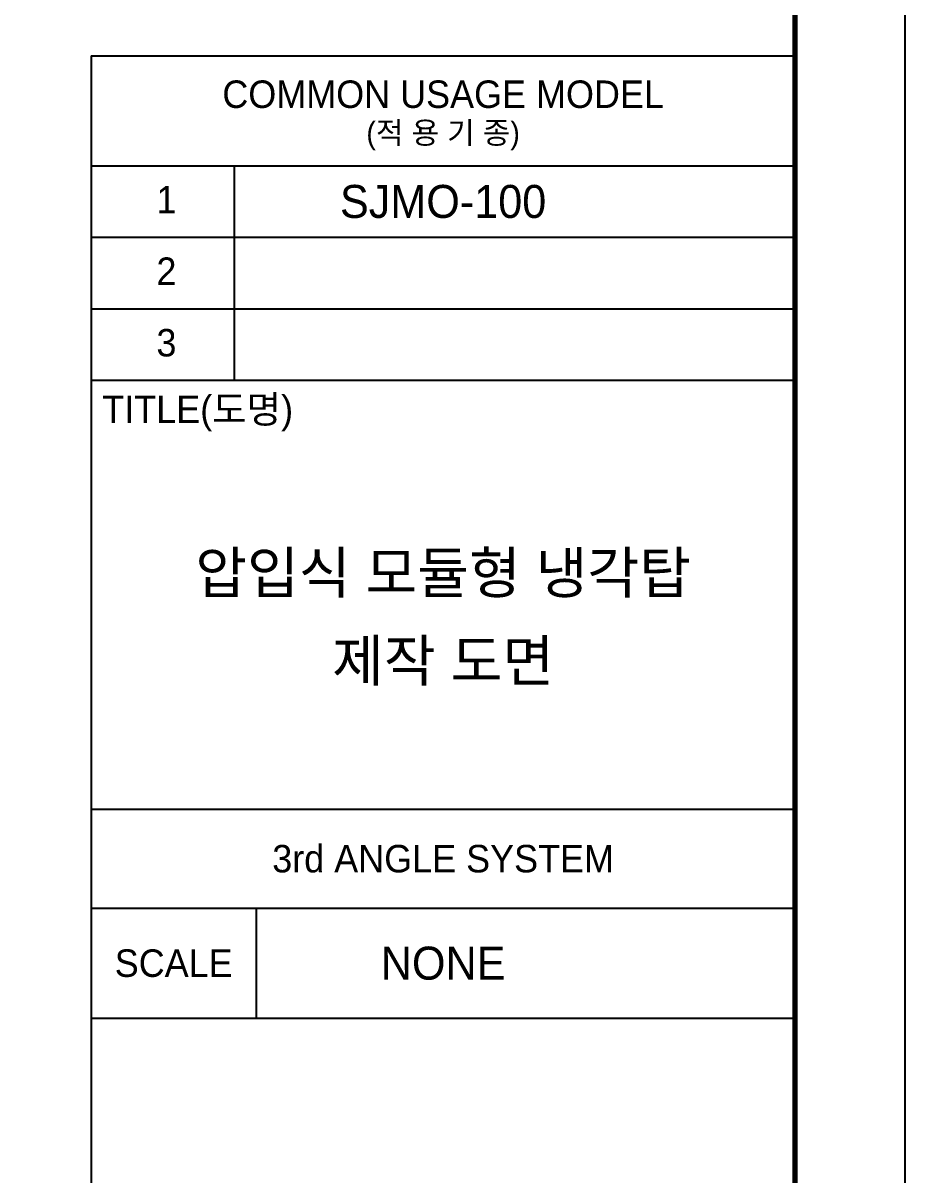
# Model space of a CAD drawing. Header units: millimetres. Extents: x -17070 to 46266, y -291348 to 34996.
# Drawn here: x 40650 to 46266, y 20134 to 27467 of the extents above; entities that cross this region are included whole.
import ezdxf
from ezdxf.enums import TextEntityAlignment as Align

# ---------------------------------------------------------------- set-up
doc = ezdxf.new("R2010")
doc.units = ezdxf.units.MM
doc.layers.add('냉각탑_form', color=1, linetype='Continuous')
doc.layers.add('냉각탑_text', color=3, linetype='Continuous')
doc.styles.add('돋움', font='Dotum.ttf')

msp = doc.modelspace()

# ---------------------------------------------------------------- linework, layer by layer
at = {"layer": 'Defpoints'}
msp.add_lwpolyline([(16858.5, 34996.1), (46265.7, 34996.1), (46265.7, 14201), (16858.5, 14201)], close=True, dxfattribs=at)
at = {"layer": '냉각탑_form'}
for p, q in [((41084.5, 27259.2), (41084.5, 14901.2)), ((41084.5, 27259.2), (45565.6, 27259.2)), ((41084.5, 26559), (45565.6, 26559)), ((41994.7, 26559), (41994.7, 25193.7)), ((41084.5, 26103.9), (45565.6, 26103.9)), ((41084.5, 25648.8), (45565.6, 25648.8)), ((41084.5, 25193.7), (45565.6, 25193.7)), ((41084.5, 22463), (45565.6, 22463)), ((41084.5, 21832.9), (45565.6, 21832.9)), ((42134.7, 21832.9), (42134.7, 21132.7)), ((41084.5, 21132.7), (45565.6, 21132.7))]:
    msp.add_line(p, q, dxfattribs=at)
at = {"layer": '냉각탑_form', "const_width": 35}
msp.add_lwpolyline([(17558.7, 34295.9), (17558.7, 14901.2), (45565.6, 14901.2), (45565.6, 34295.9)], close=True, dxfattribs=at)

# ---------------------------------------------------------------- texts
at = {"layer": '냉각탑_form', "style": '돋움'}
for s, height, p in [('COMMON USAGE MODEL', 175.043, (43325, 27014.1)), ('(적 용 기 종)', 140.03, (43325, 26769.1)), ('3rd ANGLE SYSTEM', 175.043, (43325, 22147.9)), ('SCALE', 175.04, (41609.6, 21482.8))]:
    msp.add_text(s, height=height, dxfattribs=at).set_placement(p, align=Align.MIDDLE_CENTER)
for s, height, p in [('1', 175, (41499.6, 26254.9)), ('2', 175, (41499.6, 25799.8)), ('3', 175, (41499.6, 25344.7)), ('TITLE(도명)', 175.04, (41154.8, 24920.9))]:
    msp.add_text(s, height=height, dxfattribs=at).set_placement(p)
at = {"layer": '냉각탑_text', "style": '돋움'}
for s, height, p in [('SJMO-100', 210.05, (43325, 26331.5)), ('압입식 모듈형 냉각탑', 262.5, (43325, 23968)), ('제작 도면', 262.5, (43325, 23408)), ('NONE', 210.05, (43325, 21482.8))]:
    msp.add_text(s, height=height, dxfattribs=at).set_placement(p, align=Align.MIDDLE_CENTER)

doc.saveas('drawing.dxf')
